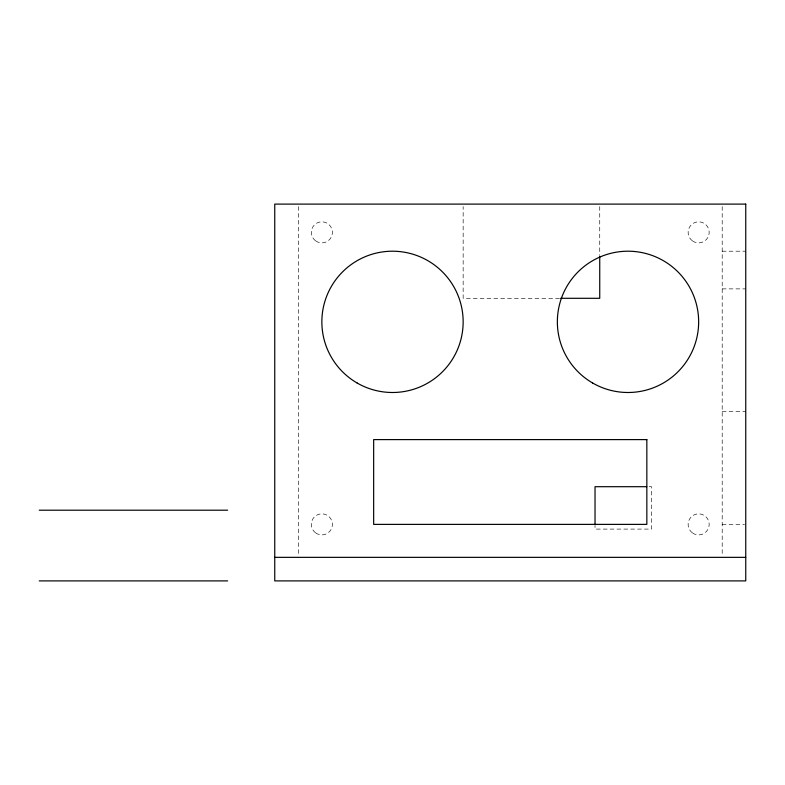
<?xml version="1.0" encoding="UTF-8"?>
<svg xmlns="http://www.w3.org/2000/svg" width="785" height="785" viewBox="0 0 785 785"><rect width="100%" height="100%" fill="white"/><g stroke="black" fill="none" stroke-linecap="round" stroke-linejoin="round"><path stroke-width="0.59" stroke-dasharray="3.92 2.94" d="M722.2 251.2L745.75 251.2M722.2 288.88L745.75 288.88M559.499 298.3L463.15 298.3L463.15 206.543M722.2 411.34L745.75 411.34M649.146 486.7L651.55 486.7L651.55 529.09L595.03 529.09L595.03 525.459M722.2 524.38L744.572 524.38M722.2 206.553L722.2 556.123M599.74 206.543L599.74 255.478M298.3 206.553L298.3 556.123M692.615 240.995A10.529 10.529 0 0 0 709.14 233.273A10.529 10.529 0 0 0 694.195 222.822A10.529 10.529 0 0 0 692.615 240.995M315.815 240.995A10.529 10.529 0 0 0 332.34 233.273A10.529 10.529 0 0 0 317.395 222.822A10.529 10.529 0 0 0 315.815 240.995M315.815 533.015A10.529 10.529 0 0 0 332.34 525.293A10.529 10.529 0 0 0 317.395 514.842A10.529 10.529 0 0 0 315.815 533.015M692.615 533.015A10.529 10.529 0 0 0 709.14 525.293A10.529 10.529 0 0 0 694.195 514.842A10.529 10.529 0 0 0 692.615 533.015"/><path stroke-width="1.18" d="M560.716 298.3L599.74 298.3L599.74 256.705M646.742 486.7L595.03 486.7L595.03 524.243M39.25 510.201L227.65 510.201M274.75 557.35L745.75 557.35M39.25 580.9L227.65 580.9M745.75 204.1L274.75 204.1L274.75 580.9L745.75 580.9L745.75 204.1M646.84 439.6L373.66 439.6L373.66 524.38L646.84 524.38L646.84 439.6M592.675 383.031A70.65 70.65 0 0 0 698.65 321.85A70.65 70.65 0 0 0 592.675 260.669A70.65 70.65 0 0 0 592.675 383.031M357.175 383.031A70.65 70.65 0 0 0 463.15 321.85A70.65 70.65 0 0 0 357.175 260.669A70.65 70.65 0 0 0 357.175 383.031"/></g></svg>
